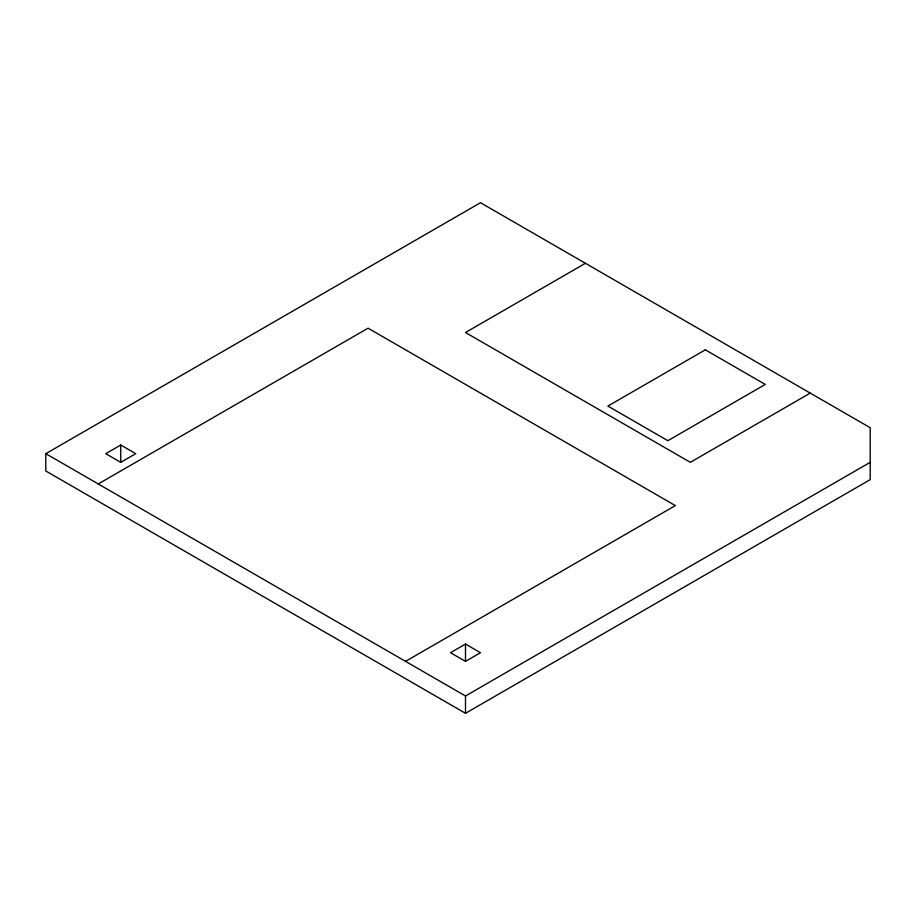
<?xml version="1.0" encoding="UTF-8"?>
<svg xmlns="http://www.w3.org/2000/svg" width="916" height="916" viewBox="0 0 916 916"><rect width="100%" height="100%" fill="white"/><g stroke="black" fill="none" stroke-linecap="round" stroke-linejoin="round"><path stroke-width="1.37" d="M45.8 453.672L480.488 202.711L870.2 427.715L870.2 479.64L465.5 713.289L45.8 470.984L45.8 453.672L465.5 695.977L870.2 462.328M120.74 445.016L105.752 453.672L120.74 462.328L135.74 453.672L120.74 445.016L120.74 462.328M98.264 483.957L368.06 328.191L675.344 505.598L405.536 661.363M585.404 263.293L465.5 332.519L690.332 462.328L810.248 393.101M465.5 644.062L450.5 652.707L465.5 661.363L480.488 652.707L465.5 644.062L465.5 661.363M465.5 695.977L465.5 713.289M705.32 349.832L607.892 406.074L667.844 440.688L765.272 384.445L705.32 349.832"/></g></svg>
